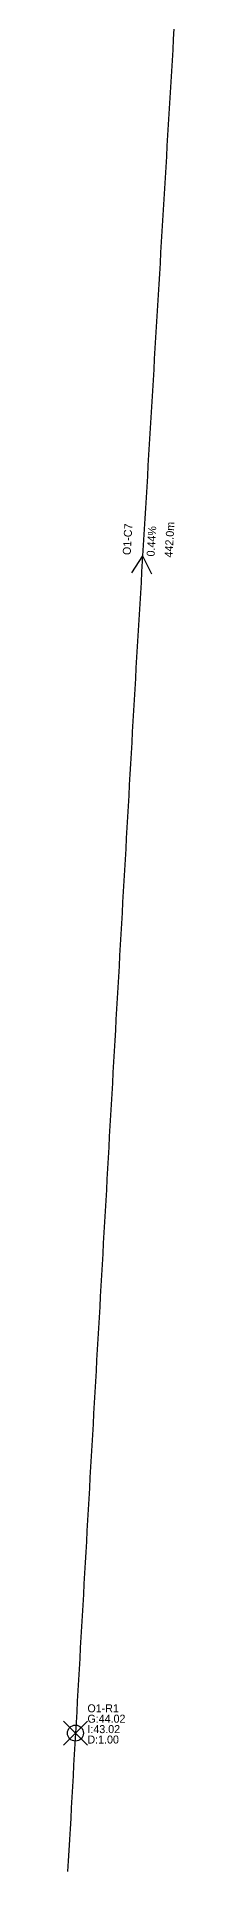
# Model space of a CAD drawing. Header units: metres. Extents: x 607160 to 610559, y 2613470 to 2618337.
# Drawn here: x 607545.1 to 607566, y 2614358.9 to 2614702.8 of the extents above; entities that cross this region are included whole.
import ezdxf

# ---------------------------------------------------------------- set-up
doc = ezdxf.new("R2010")
doc.units = ezdxf.units.M
for name, color, linetype in [('SW-DRAIN-LABELS', 3, 'Continuous'), ('SW-DRAIN-SUB-01', 1, 'Continuous'), ('SW-JUNCTIONS', 7, 'Continuous'), ('SW-RIDGES', 6, 'Continuous')]:
    doc.layers.add(name, color=color, linetype=linetype)

msp = doc.modelspace()

# ---------------------------------------------------------------- linework, layer by layer
at = {"layer": 'SW-DRAIN-SUB-01'}
for q in [(607557.91, 2614602.31), (607561.66, 2614602.1)]:
    msp.add_line((607559.97, 2614605.45), q, dxfattribs=at)
for points in [[(607565.86, 2614704.27), (607565.74, 2614702.28), (607565.63, 2614700.28), (607565.51, 2614698.28), (607565.39, 2614696.29), (607565.27, 2614694.29), (607565.15, 2614692.29), (607565.03, 2614690.3), (607564.91, 2614688.3), (607564.79, 2614686.3), (607564.67, 2614684.31), (607564.55, 2614682.31), (607564.44, 2614680.31), (607564.32, 2614678.32), (607564.2, 2614676.32), (607564.08, 2614674.33), (607563.96, 2614672.33), (607563.84, 2614670.33), (607563.72, 2614668.34), (607563.6, 2614666.34), (607563.48, 2614664.34), (607563.36, 2614662.35), (607563.25, 2614660.35), (607563.13, 2614658.35), (607563.01, 2614656.36), (607562.89, 2614654.36), (607562.77, 2614652.36), (607562.65, 2614650.37), (607562.53, 2614648.37), (607562.41, 2614646.37), (607562.29, 2614644.38), (607562.18, 2614642.38), (607562.06, 2614640.39), (607561.94, 2614638.39), (607561.82, 2614636.39), (607561.7, 2614634.4), (607561.58, 2614632.4), (607561.46, 2614630.4), (607561.34, 2614628.41), (607561.22, 2614626.41), (607561.1, 2614624.41), (607560.99, 2614622.42), (607560.87, 2614620.42), (607560.75, 2614618.42), (607560.63, 2614616.43), (607560.51, 2614614.43), (607560.39, 2614612.44), (607560.27, 2614610.44), (607560.15, 2614608.44), (607560.03, 2614606.45), (607559.91, 2614604.45), (607559.8, 2614602.45), (607559.68, 2614600.46), (607559.56, 2614598.46), (607559.44, 2614596.46), (607559.32, 2614594.47), (607559.2, 2614592.47), (607559.08, 2614590.47), (607558.96, 2614588.48), (607558.85, 2614586.48), (607558.73, 2614584.48), (607558.62, 2614582.49), (607558.5, 2614580.49), (607558.39, 2614578.49), (607558.28, 2614576.5), (607558.16, 2614574.5), (607558.05, 2614572.5), (607557.94, 2614570.51), (607557.82, 2614568.51), (607557.71, 2614566.51), (607557.6, 2614564.52), (607557.48, 2614562.52), (607557.37, 2614560.52), (607557.26, 2614558.53), (607557.14, 2614556.53), (607557.03, 2614554.53), (607556.91, 2614552.54), (607556.8, 2614550.54), (607556.69, 2614548.54), (607556.57, 2614546.55), (607556.46, 2614544.55), (607556.35, 2614542.55), (607556.23, 2614540.56), (607556.12, 2614538.56), (607556.01, 2614536.56), (607555.89, 2614534.57), (607555.78, 2614532.57), (607555.67, 2614530.57), (607555.55, 2614528.57), (607555.44, 2614526.58), (607555.32, 2614524.58), (607555.21, 2614522.58), (607555.1, 2614520.59), (607554.98, 2614518.59), (607554.87, 2614516.59), (607554.76, 2614514.6), (607554.64, 2614512.6), (607554.53, 2614510.6), (607554.42, 2614508.61), (607554.3, 2614506.61), (607554.19, 2614504.61), (607554.08, 2614502.62), (607553.96, 2614500.62), (607553.85, 2614498.62), (607553.73, 2614496.63), (607553.62, 2614494.63), (607553.51, 2614492.63), (607553.39, 2614490.64), (607553.28, 2614488.64), (607553.17, 2614486.64), (607553.05, 2614484.65), (607552.94, 2614482.65), (607552.83, 2614480.65), (607552.71, 2614478.66), (607552.6, 2614476.66), (607552.49, 2614474.66), (607552.37, 2614472.67), (607552.26, 2614470.67), (607552.14, 2614468.67), (607552.03, 2614466.67), (607551.92, 2614464.68), (607551.8, 2614462.68), (607551.69, 2614460.68), (607551.58, 2614458.69), (607551.46, 2614456.69), (607551.35, 2614454.69), (607551.24, 2614452.7), (607551.12, 2614450.7), (607551.01, 2614448.7), (607550.89, 2614446.71), (607550.78, 2614444.71), (607550.67, 2614442.71), (607550.55, 2614440.72), (607550.44, 2614438.72), (607550.33, 2614436.72), (607550.21, 2614434.73), (607550.1, 2614432.73), (607549.99, 2614430.73), (607549.87, 2614428.74), (607549.76, 2614426.74), (607549.65, 2614424.74), (607549.53, 2614422.75), (607549.42, 2614420.75), (607549.3, 2614418.75), (607549.19, 2614416.76), (607549.08, 2614414.76), (607548.96, 2614412.76), (607548.85, 2614410.77), (607548.74, 2614408.77), (607548.62, 2614406.77), (607548.51, 2614404.77), (607548.4, 2614402.78), (607548.28, 2614400.78), (607548.17, 2614398.78), (607548.06, 2614396.79), (607547.94, 2614394.79), (607547.83, 2614392.79), (607547.71, 2614390.8), (607547.6, 2614388.8), (607547.49, 2614386.8), (607547.37, 2614384.81)], [(607547.37, 2614384.81), (607547.26, 2614382.81), (607547.15, 2614380.81), (607547.03, 2614378.82), (607546.92, 2614376.82), (607546.81, 2614374.82), (607546.69, 2614372.83), (607546.58, 2614370.83), (607546.47, 2614368.83), (607546.35, 2614366.84), (607546.24, 2614364.84), (607546.12, 2614362.84), (607546.01, 2614360.85), (607545.9, 2614358.85)]]:
    msp.add_lwpolyline(points, dxfattribs=at)
at = {"layer": 'SW-JUNCTIONS'}
msp.add_circle((607547.37, 2614384.81), 1.5, dxfattribs=at)
at = {"layer": 'SW-RIDGES', "color": 6}
for p, q in [((607545.12, 2614382.56), (607549.62, 2614387.06)), ((607549.62, 2614382.56), (607545.12, 2614387.06))]:
    msp.add_line(p, q, dxfattribs=at)

# ---------------------------------------------------------------- texts
at = {"layer": 'SW-DRAIN-LABELS', "color": 3}
msp.add_text('O1-C7', height=1.5, rotation=86.6606, dxfattribs=at).set_placement((607557.73, 2614605.58))
at = {"layer": 'SW-DRAIN-LABELS', "color": 2}
for s, p in [('442.0m', (607565.59, 2614605.12)), ('0.44%', (607562.22, 2614605.32))]:
    msp.add_text(s, height=1.5, rotation=86.6606, dxfattribs=at).set_placement(p)
at = {"layer": 'SW-DRAIN-LABELS', "color": 7}
for s, p in [('O1-R1', (607549.62, 2614388.71)), ('G:44.02', (607549.62, 2614386.76))]:
    msp.add_text(s, height=1.5, dxfattribs=at).set_placement(p)
at = {"layer": 'SW-DRAIN-LABELS', "color": 6}
msp.add_text('D:1.00', height=1.5, dxfattribs=at).set_placement((607549.62, 2614382.86))
at = {"layer": 'SW-DRAIN-LABELS', "color": 4}
msp.add_text('I:43.02', height=1.5, dxfattribs=at).set_placement((607549.62, 2614384.81))

doc.saveas('drawing.dxf')
